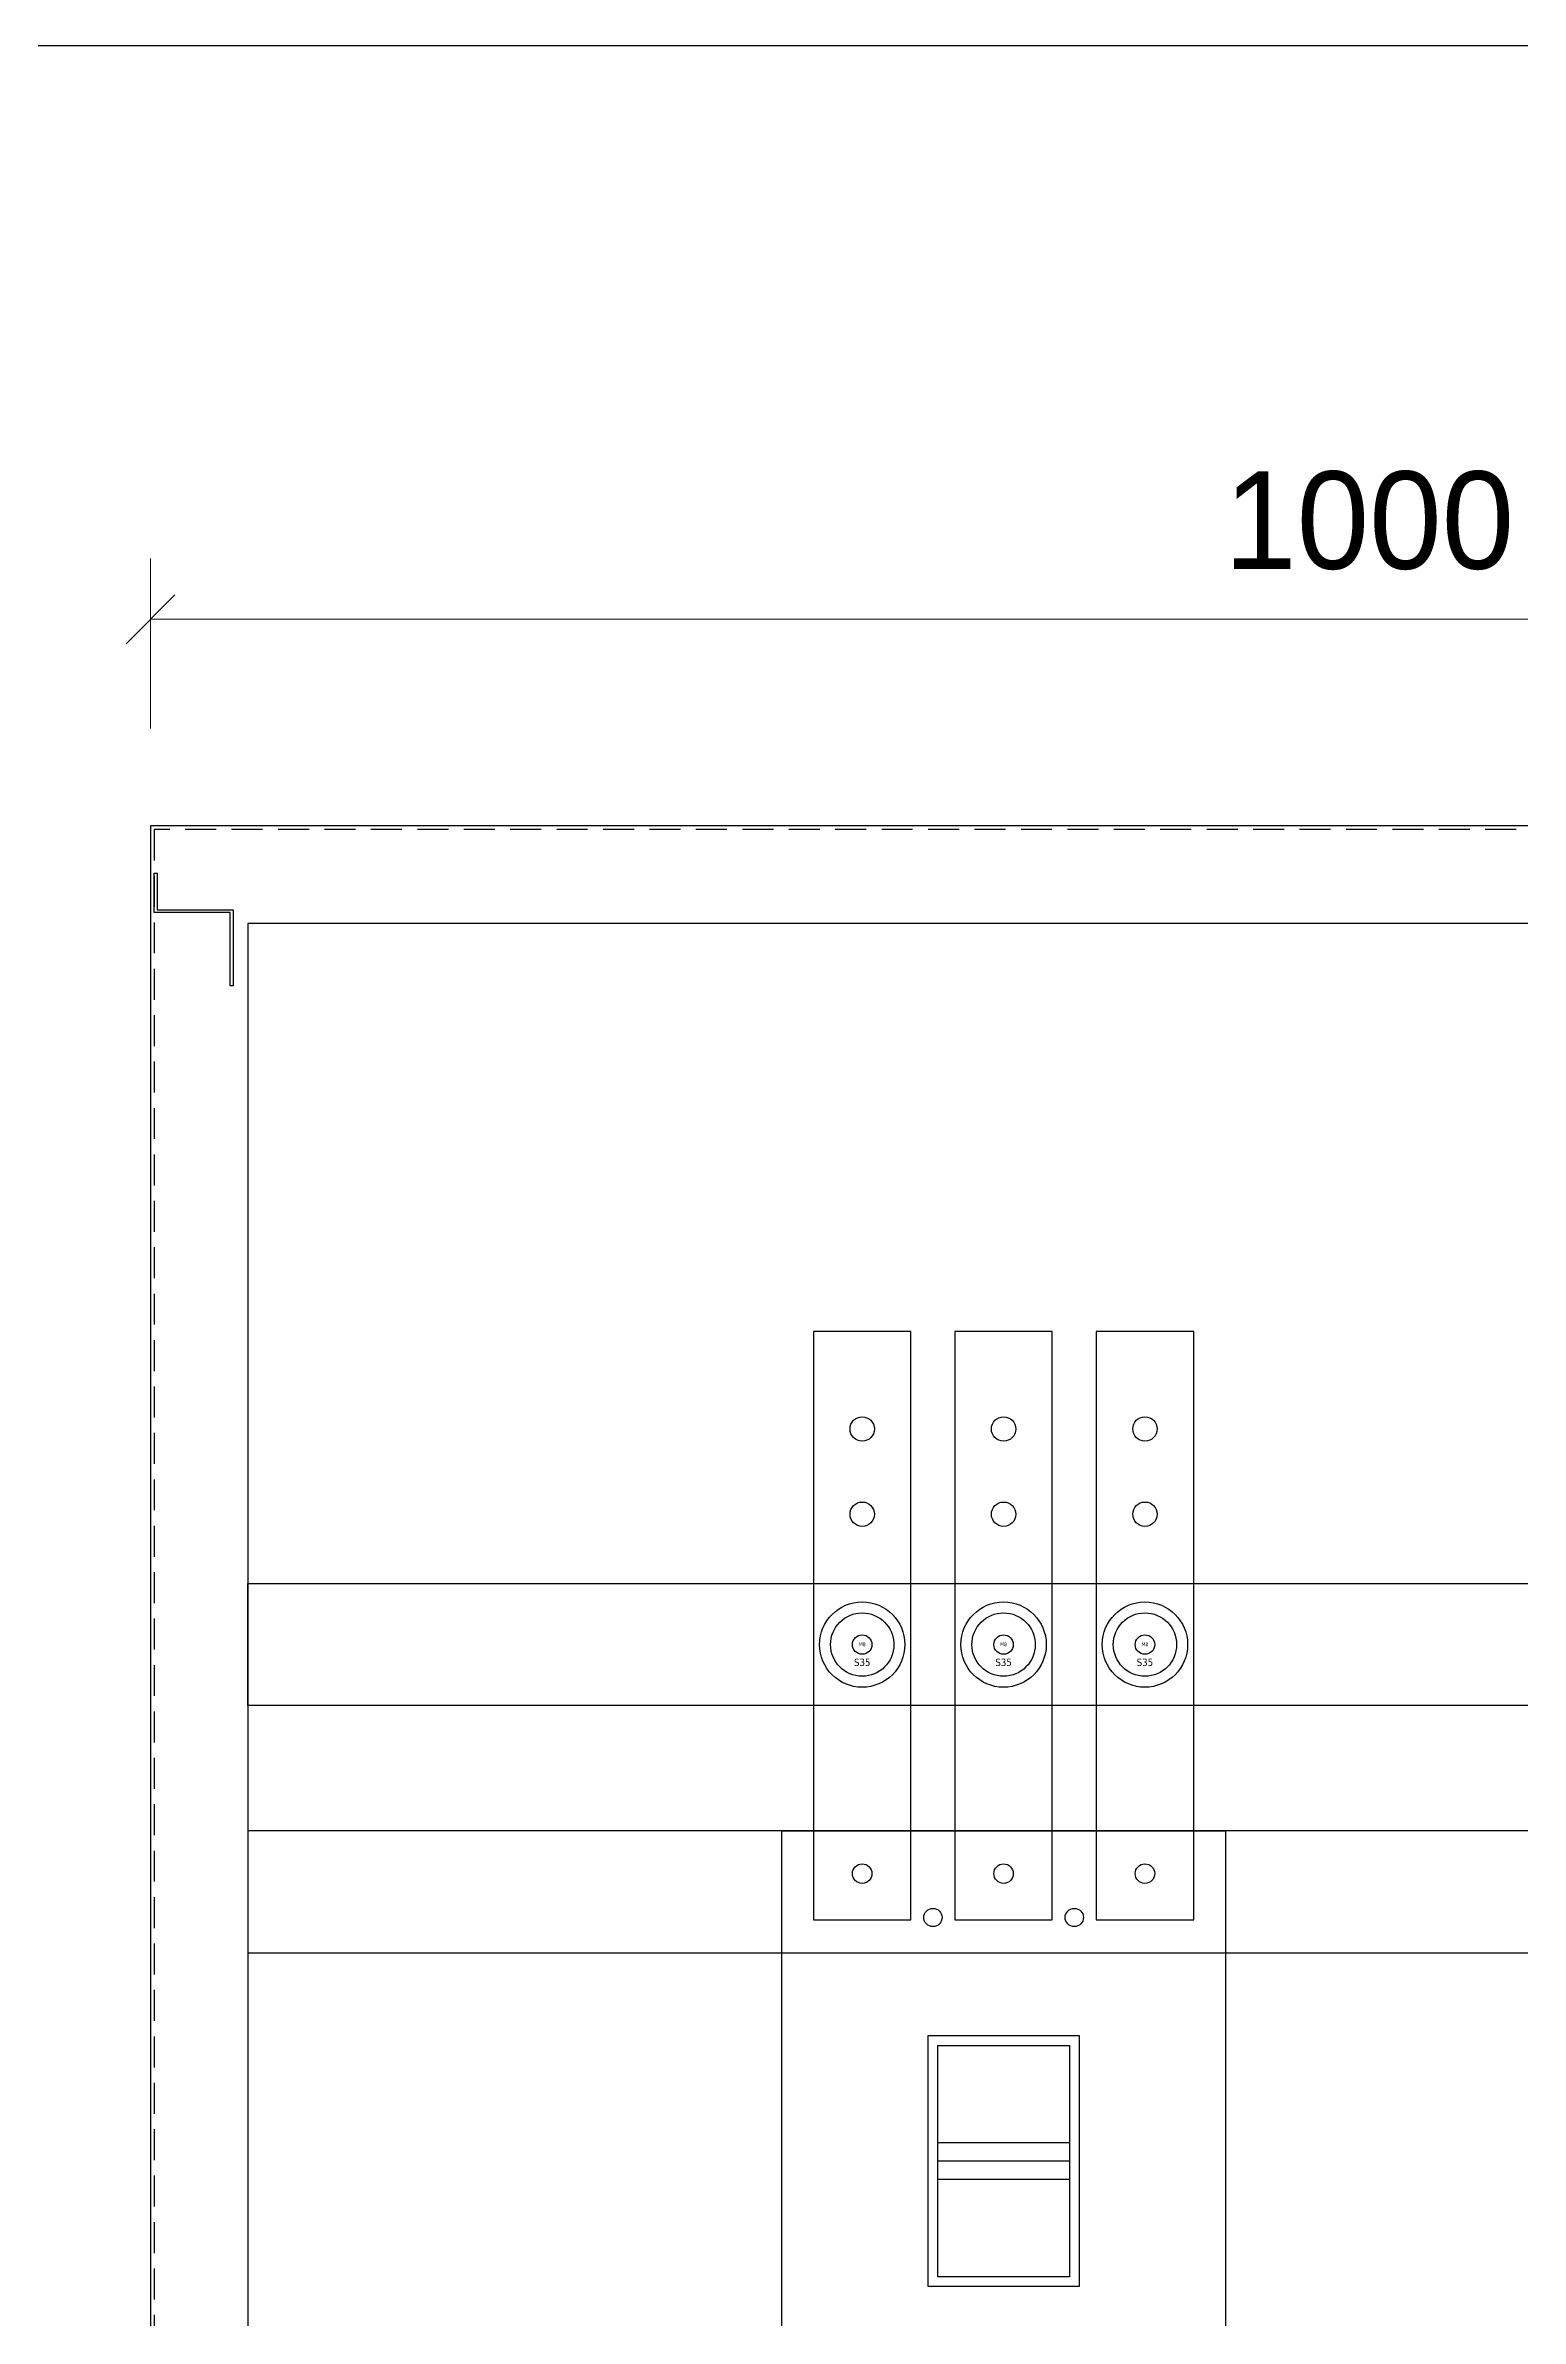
# Model space of a CAD drawing. Header units: millimetres. Extents: x 0 to 5940, y 0 to 4200.
# Drawn here: x 3901 to 4506, y 3267 to 4200 of the extents above; entities that cross this region are included whole.
import ezdxf
from ezdxf.enums import TextEntityAlignment as Align

# ---------------------------------------------------------------- set-up
doc = ezdxf.new("R2010")
doc.units = ezdxf.units.MM
doc.linetypes.add('HIDDENX2', pattern=[19.05, 12.7, -6.35])
doc.layers.add('DIM', color=253, linetype='Continuous')
doc.styles.add('Tahoma (Input Text)', font='tahoma.ttf')
doc.dimstyles.new('Dim-40', dxfattribs={"dimtxt": 40, "dimasz": 20, "dimexe": 25, "dimexo": 40, "dimgap": 20, "dimtad": 1, "dimdec": 0, "dimtxsty": 'Standard', "dimblk": 'OBLIQUE', "dimcen": 15, "dimclrd": 5, "dimclre": 5, "dimclrt": 3, "dimazin": 3, "dimtfac": 1, "dimtdec": 0, "dimtmove": 0, "dimatfit": 3, "dimldrblk": 'ARCHTICK', "dimlwd": 9, "dimlwe": 9})

# ---------------------------------------------------------------- blocks, each defined once
blk = doc.blocks.new('khungtenAsean2')
at = {"color": 7}
blk.add_lwpolyline([(0, 0), (2970, 0), (2970, -2100), (0, -2100)], close=True, dxfattribs=at)
at = {"color": 1, "style": 'Tahoma (Input Text)', "flags": 8}
for tag, p in [('#01', (137.05, -2021.28)), ('#03', (506.57, -2019.3)), ('#05', (1106.63, -2021.28)), ('#07', (1834.68, -2021.28)), ('#09', (2146.72, -2021.28)), ('#02', (98.46, -2081.28)), ('#04', (486.11, -2081.28)), ('#06', (1065.33, -2081.28)), ('#08', (1817.45, -2081.28)), ('#10', (2146.72, -2081.28))]:
    blk.add_attdef(tag, p, '', height=25, dxfattribs=at)
blk.add_attdef('#11', text='', height=25, dxfattribs=at).set_placement((2914.99, -2067.35), align=Align.CENTER)
blk = doc.blocks.new('*D11')
at = {"color": 0, "linetype": 'ByBlock', "lineweight": -2}
for p, q in [((3953.68, 3974.49), (3933.68, 3954.49)), ((4933.68, 3954.49), (4953.68, 3974.49))]:
    blk.add_line(p, q, dxfattribs=at)
at = {"layer": 'Defpoints', "color": 0, "transparency": 16777216}
for p in [(3943.68, 3964.49), (3943.68, 3879.72), (4943.68, 3879.72)]:
    blk.add_point(p, dxfattribs=at)
at = {"layer": 'DIM', "color": 5, "lineweight": 9, "transparency": 16777216}
for p, q in [((3943.68, 3919.72), (3943.68, 3989.49)), ((4943.68, 3919.72), (4943.68, 3989.49)), ((4943.68, 3964.49), (3943.68, 3964.49))]:
    blk.add_line(p, q, dxfattribs=at)
at = {"layer": 'DIM', "color": 3, "transparency": 16777216, "insert": (4443.68, 4004.92), "char_height": 40, "attachment_point": 5}
blk.add_mtext('1000', dxfattribs=at)
blk = doc.blocks.new('_ArchTick')
at = {"color": 0, "const_width": 0.15}
blk.add_lwpolyline([(-0.5, -0.5), (0.5, 0.5)], dxfattribs=at)
blk = doc.blocks.new('_Oblique')
at = {"color": 0, "linetype": 'ByBlock', "lineweight": -2}
blk.add_line((-0.5, -0.5), (0.5, 0.5), dxfattribs=at)
blk = doc.blocks.new('A$C294D1861')
at = {"color": 7}
for p, q in [((118, 142), (64, 142)), ((118, 134.5), (64, 134.5)), ((118, 127), (64, 127))]:
    blk.add_line(p, q, dxfattribs=at)
for points in [[(0, 270), (182, 270), (182, 0), (0, 0)], [(64, 182), (118, 182), (118, 87), (64, 87)]]:
    blk.add_lwpolyline(points, close=True, dxfattribs=at)
at = {"color": 1}
for centre in [(33, 252.5), (33, 17.5)]:
    blk.add_circle(centre, 4, dxfattribs=at)
at = {"color": 2}
for centre in [(91, 252.5), (91, 17.5)]:
    blk.add_circle(centre, 4, dxfattribs=at)
at = {"color": 5}
for centre in [(149, 252.5), (149, 17.5)]:
    blk.add_circle(centre, 4, dxfattribs=at)
at = {"color": 7}
for centre in [(62, 234.5), (120, 234.5), (62, 35.5), (120, 35.5)]:
    blk.add_circle(centre, 3.75, dxfattribs=at)
blk = doc.blocks.new('su35-2')
at = {"color": 1}
for radius in [17.5, 13, 4]:
    blk.add_circle((0, -0.09), radius, dxfattribs=at)
at = {"color": 1, "width": 30.0978, "attachment_point": 5}
for s, insert, char_height in [('{\\fTahoma|b0|i0|c0|p34;M8}', (0, 0), 1.5), ('{\\fTahoma|b0|i0|c0|p34;S35}', (0, -7.39), 3)]:
    blk.add_mtext(s, dxfattribs=dict(at, insert=insert, char_height=char_height))

msp = doc.modelspace()

# ---------------------------------------------------------------- linework, layer by layer
at = {"color": 7}
msp.add_lwpolyline([(4943.68, 3879.72), (3943.68, 3879.72), (3943.68, 2179.72), (4943.68, 2179.72)], close=True, dxfattribs=at)
at = {"color": 7, "linetype": 'HIDDENX2'}
msp.add_lwpolyline([(4942.18, 3878.22), (3945.18, 3878.22), (3945.18, 2181.22), (4942.18, 2181.22)], close=True, dxfattribs=at)
at = {"color": 8}
for points in [[(3976.38, 3814.12), (3976.38, 3844.12), (3945.18, 3844.12), (3945.18, 3860.32), (3946.38, 3860.32), (3946.38, 3845.32), (3977.58, 3845.32), (3977.58, 3814.12)], [(3983.68, 3568.72), (4903.68, 3568.72), (4903.68, 3518.72), (3983.68, 3518.72)], [(3983.68, 3417.22), (4903.68, 3417.22), (4903.68, 3467.22), (3983.68, 3467.22)]]:
    msp.add_lwpolyline(points, close=True, dxfattribs=at)
at = {"color": 4}
msp.add_lwpolyline([(4903.68, 3839.72), (3983.68, 3839.72), (3983.68, 2219.72), (4903.68, 2219.72)], close=True, dxfattribs=at)
at = {"color": 1}
msp.add_lwpolyline([(4255.68, 3672.22), (4215.68, 3672.22), (4215.68, 3430.72), (4255.68, 3430.72)], close=True, dxfattribs=at)
at = {"color": 2}
for points in [[(4313.68, 3672.22), (4273.68, 3672.22), (4273.68, 3430.72), (4313.68, 3430.72)], [(4262.68, 3383.22), (4324.68, 3383.22), (4324.68, 3280.22), (4262.68, 3280.22)]]:
    msp.add_lwpolyline(points, close=True, dxfattribs=at)
at = {"color": 5}
msp.add_lwpolyline([(4371.68, 3672.22), (4331.68, 3672.22), (4331.68, 3430.72), (4371.68, 3430.72)], close=True, dxfattribs=at)
at = {"color": 1}
for centre in [(4235.68, 3632.22), (4235.68, 3597.22)]:
    msp.add_circle(centre, 5, dxfattribs=at)
at = {"color": 2}
for centre in [(4293.68, 3632.22), (4293.68, 3597.22)]:
    msp.add_circle(centre, 5, dxfattribs=at)
at = {"color": 5}
for centre in [(4351.68, 3632.22), (4351.68, 3597.22)]:
    msp.add_circle(centre, 5, dxfattribs=at)

# ---------------------------------------------------------------- block references
at = {"color": 7, "xscale": 2, "yscale": 2, "zscale": 2}
msp.add_blockref('khungtenAsean2', (0, 4200), dxfattribs=at)
at = {"color": 2}
for p in [(4235.68, 3543.81), (4293.68, 3543.81), (4351.68, 3543.81)]:
    msp.add_blockref('su35-2', p, dxfattribs=at)
at = {"color": 7}
msp.add_blockref('A$C294D1861', (4202.68, 3197.22), dxfattribs=at)

# ---------------------------------------------------------------- dimensions: what is measured, and where the dimension line sits
at = {"layer": 'DIM', "color": 7}
dim = msp.add_linear_dim(base=(3943.68, 3964.49), p1=(4943.68, 3879.72), p2=(3943.68, 3879.72), angle=180, dimstyle='Dim-40', dxfattribs=at)
dim.commit()
dim.dimension.update_dxf_attribs({"geometry": '*D11', "text_midpoint": (4443.68, 3964.49), "dimtype": 160})

doc.saveas('drawing.dxf')
